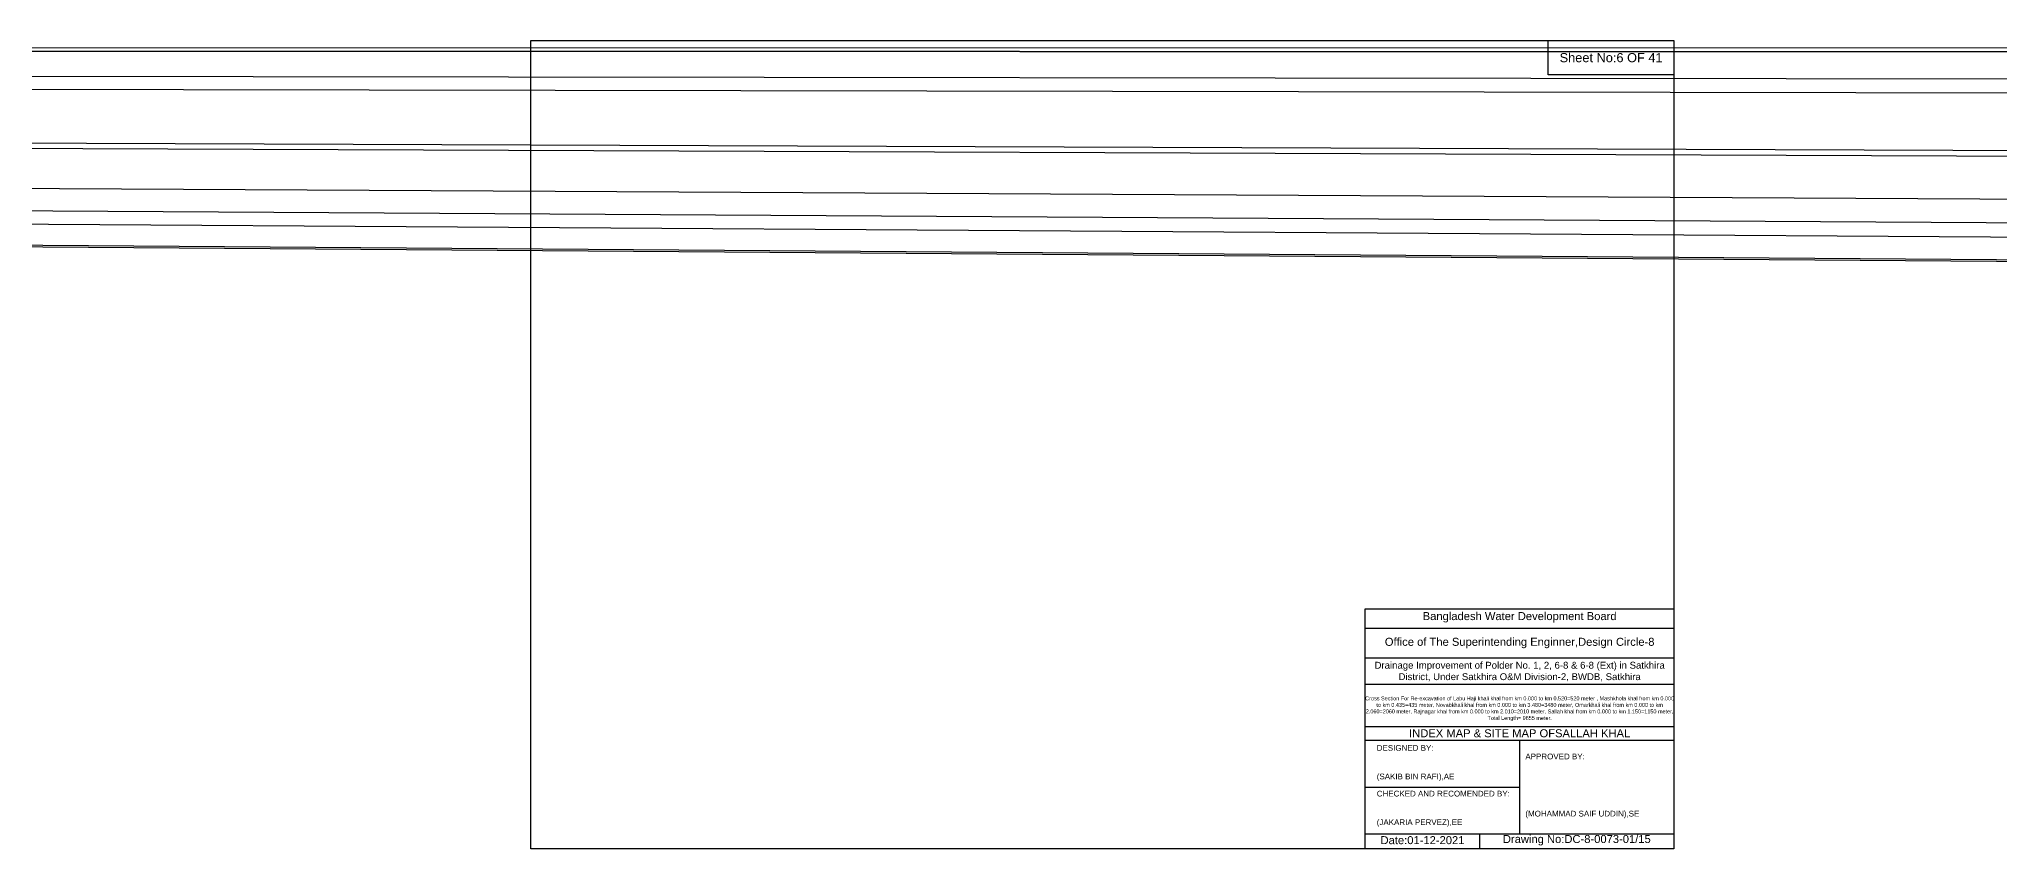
# Model space of a CAD drawing. Header units: inches. Extents: x 0 to 506000, y -4242 to 7.
# Drawn here: x 147420 to 157710, y -4242 to 7 of the extents above; entities that cross this region are included whole.
import ezdxf

# ---------------------------------------------------------------- set-up
doc = ezdxf.new("R2010")
doc.units = ezdxf.units.IN
doc.header["$LTSCALE"] = 7
doc.header["$MEASUREMENT"] = 0
doc.layers.add('Cross Section Labels', color=7, linetype='Continuous', lineweight=9)
doc.styles.get("Standard").update_dxf_attribs({"font": 'arial.ttf'})
doc.dimstyles.get("Standard").update_dxf_attribs({"dimtxt": 0.18, "dimasz": 0.18, "dimexe": 0.18, "dimexo": 0.0625, "dimgap": 0.09, "dimtad": 0, "dimtih": 1, "dimtoh": 1, "dimdec": 4, "dimzin": 0, "dimdsep": 46, "dimtxsty": 'Standard', "dimcen": 0.09, "dimadec": 0, "dimazin": 0, "dimtfac": 1, "dimtdec": 4, "dimtofl": 0, "dimtmove": 0, "dimatfit": 3, "dimfxl": 1, "dimtolj": 1, "dimtzin": 0, "dimarcsym": 0})

msp = doc.modelspace()

# ---------------------------------------------------------------- linework, layer by layer
for points in [[(150000, 0), (156000, 0), (156000, -4242), (150000, -4242)], [(155340, 0), (156000, 0), (156000, -180), (155340, -180)]]:
    msp.add_lwpolyline(points, close=True)
for points in [[(154380, -4242), (154380, -2982), (156000, -2982)], [(154380, -3084), (156000, -3084)], [(154380, -3240), (156000, -3240)], [(154380, -3378), (156000, -3378)], [(154380, -3600), (156000, -3600)], [(154380, -3672), (156000, -3672)], [(155190, -3672), (155190, -4164)], [(154380, -3918), (155190, -3918)], [(154380, -4164), (156000, -4164)], [(154980, -4164), (154980, -4242)]]:
    msp.add_lwpolyline(points)

# ---------------------------------------------------------------- texts
at = {"attachment_point": 5}
for s, insert, char_height in [('Sheet No:6 OF 41', (155670, -90), 48), ('Bangladesh Water Development Board', (155190, -3027), 42), ('Office of The Superintending Enginner,Design Circle-8', (155190, -3162), 42)]:
    msp.add_mtext(s, dxfattribs=dict(at, insert=insert, char_height=char_height))
for s, insert, char_height, width, attachment_point in [('Drainage Improvement of Polder No. 1, 2, 6-8 & 6-8 (Ext) in Satkhira District, Under Satkhira O&M Division-2, BWDB, Satkhira', (155190, -3312), 36, 1680, 5), ('Cross Section For Re-excavation of Labu Haji khali khal from km 0.000 to km 0.520=520 meter , Mashkhola khal from km 0.000 to km 0.435=435 meter, Novabkhali khal from km 0.000 to km 3.480=3480 meter, Omarkhali khal from km 0.000 to km 2.060=2060 meter, Rajnagar khal from km 0.000 to km 2.010=2010 meter, Sallah khal from km 0.000 to km 1.150=1150 meter, Total Length= 9655 meter. ', (155190, -3507), 20.561, 1620, 5), ('DESIGNED BY:^J^J^J(SAKIB BIN RAFI),AE', (154440, -3792), 30, 840, 4), ('INDEX MAP & SITE MAP OFSALLAH KHAL', (155190, -3636), 42, 1680, 5), ('APPROVED BY:^J^J^J^J^J^J(MOHAMMAD SAIF UDDIN),SE', (155220, -3912), 30, 840, 4), ('CHECKED AND RECOMENDED BY:^J^J^J(JAKARIA PERVEZ),EE', (154440, -4032), 30, 840, 4), ('Date:01-12-2021', (154680, -4197), 42, 840, 5), ('Drawing No:DC-8-0073-01/15', (155490, -4197), 42, 1320, 5)]:
    msp.add_mtext(s, dxfattribs=dict(insert=insert, char_height=char_height, width=width, attachment_point=attachment_point))

# ---------------------------------------------------------------- leaders
at = {"layer": 'Cross Section Labels', "annotation_type": 0, "has_hookline": 1, "hookline_direction": 0, "text_width": 497}
for points in [[(0, 0), (242808, -1783), (242988, -1783)], [(0, 0), (262714, -1592), (262894, -1592)], [(0, 0), (272532, -347), (272712, -347)], [(0, 0), (273030, -1989), (273210, -1989)], [(0, 0), (283272, -1851), (283452, -1851)], [(0, 0), (292196, -508), (292286, -114), (292330, -114)], [(0, 0), (323900, -1706), (324080, -1706)], [(0, 0), (403262, -146), (403442, -146)], [(0, 0), (413300, -154), (413480, -154)], [(0, 0), (412980, -1586), (413160, -1586)], [(0, 0), (443222, -1617), (443402, -1617)], [(0, 0), (452718, -111), (452897, -111)]]:
    msp.add_leader(points, dimstyle='Standard', override={"dimasz": 43.2}, dxfattribs=at)

doc.saveas('drawing.dxf')
